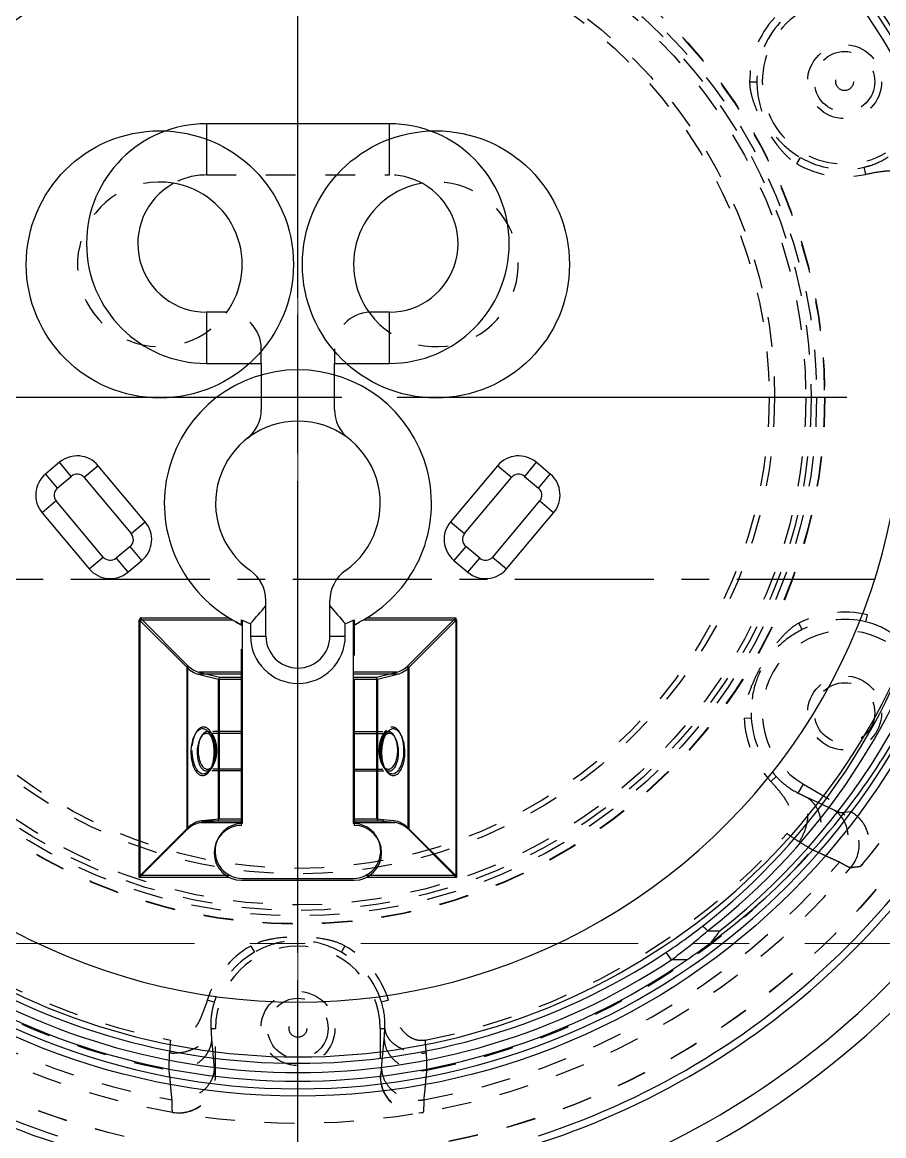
# Model space of a CAD drawing. Header units: millimetres. Extents: x 97 to 1722, y -6063 to 1553.
# Drawn here: x 766.5 to 813.9, y -425.8 to -364.6 of the extents above; entities that cross this region are included whole.
import ezdxf

# ---------------------------------------------------------------- set-up
doc = ezdxf.new("R2010")
doc.units = ezdxf.units.MM
doc.header["$LTSCALE"] = 16.335
doc.linetypes.add('CENTER', pattern=[0.6, 0.375, -0.075, 0.075, -0.075])
doc.linetypes.add('HIDDEN', pattern=[0.2, 0.1, -0.1])
doc.layers.get('0').update_dxf_attribs({"linetype": 'CONTINUOUS'})
doc.layers.add('DEFAULT_2', color=8, linetype='HIDDEN')
doc.layers.add('moldbase', color=7, linetype='CONTINUOUS', lineweight=20)

msp = doc.modelspace()

# ---------------------------------------------------------------- linework, layer by layer
at = {"color": 1, "linetype": 'CENTER', "ltscale": 1.243955}
for p, q in [((781.683, -510.219), (781.683, -280.219)), ((671.683, -395.219), (891.683, -395.219))]:
    msp.add_line(p, q, dxfattribs=at)
at = {"color": 1, "linetype": 'CENTER', "ltscale": 2.843797}
for p, q in [((781.683, -435.513), (781.683, -334.925)), ((731.389, -385.219), (831.977, -385.219))]:
    msp.add_line(p, q, dxfattribs=at)
at = {"color": 7, "linetype": 'Continuous'}
for p, q in [((776.658, -370.194), (776.658, -373.008)), ((786.708, -370.194), (776.658, -370.194)), ((786.708, -373.008), (786.708, -370.194)), ((777.663, -380.546), (776.658, -380.546)), ((776.658, -380.546), (776.658, -383.36)), ((786.708, -380.546), (785.703, -380.546)), ((786.708, -383.36), (786.708, -380.546)), ((776.658, -383.36), (779.673, -383.36)), ((779.673, -383.36), (779.673, -385.899)), ((783.693, -385.899), (783.693, -383.36)), ((783.693, -383.36), (786.708, -383.36)), ((768.592, -388.792), (767.822, -389.438)), ((769.238, -389.562), (768.592, -388.792)), ((770.716, -388.978), (769.946, -389.624)), ((773.3, -392.058), (770.716, -388.978)), ((792.65, -388.978), (790.066, -392.058)), ((793.42, -389.624), (792.65, -388.978)), ((794.774, -388.792), (794.128, -389.562)), ((795.544, -389.438), (794.774, -388.792)), ((767.822, -389.438), (768.468, -390.208)), ((768.468, -390.208), (769.238, -389.562)), ((794.128, -389.562), (794.898, -390.208)), ((794.898, -390.208), (795.544, -389.438)), ((769.946, -389.624), (772.53, -392.704)), ((790.836, -392.704), (793.42, -389.624)), ((768.406, -390.916), (767.636, -391.562)), ((770.99, -393.996), (768.406, -390.916)), ((794.96, -390.916), (792.376, -393.996)), ((795.729, -391.562), (794.96, -390.916)), ((767.636, -391.562), (770.22, -394.642)), ((793.145, -394.642), (795.729, -391.562)), ((772.53, -392.704), (773.3, -392.058)), ((790.066, -392.058), (790.836, -392.704)), ((772.468, -393.412), (771.698, -394.058)), ((773.114, -394.181), (772.468, -393.412)), ((790.898, -393.412), (790.252, -394.181)), ((791.668, -394.058), (790.898, -393.412)), ((770.22, -394.642), (770.99, -393.996)), ((771.698, -394.058), (772.344, -394.827)), ((772.344, -394.827), (773.114, -394.181)), ((790.252, -394.181), (791.022, -394.827)), ((791.022, -394.827), (791.668, -394.058)), ((792.376, -393.996), (793.145, -394.642)), ((779.924, -398.334), (779.924, -396.384)), ((783.442, -398.334), (783.442, -396.384)), ((772.966, -397.44), (778.081, -397.44)), ((772.966, -411.597), (772.966, -397.44)), ((775.577, -400.051), (772.966, -397.44)), ((773.017, -397.339), (777.908, -397.339)), ((773.017, -411.497), (773.017, -397.339)), ((775.628, -399.95), (773.017, -397.339)), ((778.592, -397.765), (778.592, -397.437)), ((778.643, -408.636), (778.643, -397.461)), ((784.723, -397.461), (784.723, -408.636)), ((784.773, -397.437), (784.773, -397.765)), ((785.285, -397.44), (790.399, -397.44)), ((785.457, -397.339), (790.349, -397.339)), ((790.349, -397.339), (787.738, -399.95)), ((790.399, -397.44), (787.788, -400.051)), ((790.349, -397.339), (790.349, -411.497)), ((790.399, -397.44), (790.399, -411.597)), ((779.081, -397.651), (779.081, -398.334)), ((784.285, -398.334), (784.285, -397.651)), ((779.081, -398.334), (779.924, -398.334)), ((783.442, -398.334), (784.285, -398.334)), ((775.628, -399.95), (775.628, -408.886)), ((787.738, -408.886), (787.738, -399.95)), ((775.577, -400.051), (775.577, -408.986)), ((776.206, -400.425), (777.318, -400.696)), ((778.592, -400.425), (776.206, -400.425)), ((776.256, -400.325), (777.368, -400.596)), ((778.643, -400.325), (776.256, -400.325)), ((777.368, -400.596), (778.643, -400.596)), ((777.368, -408.399), (777.368, -400.596)), ((787.11, -400.325), (784.723, -400.325)), ((784.723, -400.596), (785.997, -400.596)), ((787.16, -400.425), (784.773, -400.425)), ((785.997, -400.596), (787.11, -400.325)), ((785.997, -400.596), (785.997, -408.399)), ((786.047, -400.696), (787.16, -400.425)), ((787.788, -408.986), (787.788, -400.051)), ((777.318, -400.696), (778.592, -400.696)), ((777.318, -408.499), (777.318, -400.696)), ((778.592, -408.736), (778.592, -400.696)), ((784.773, -400.696), (786.047, -400.696)), ((784.773, -400.696), (784.773, -408.736)), ((786.047, -400.696), (786.047, -408.499)), ((777.318, -408.499), (776.357, -408.586)), ((777.368, -408.399), (776.407, -408.486)), ((776.407, -408.486), (778.643, -408.486)), ((778.592, -408.499), (777.318, -408.499)), ((778.643, -408.399), (777.368, -408.399)), ((785.997, -408.399), (784.723, -408.399)), ((784.723, -408.486), (784.773, -408.486)), ((786.047, -408.499), (784.773, -408.499)), ((786.959, -408.486), (785.997, -408.399)), ((787.009, -408.586), (786.047, -408.499)), ((775.577, -408.986), (772.966, -411.597)), ((775.628, -408.886), (773.017, -411.497)), ((776.357, -408.586), (778.592, -408.586)), ((784.773, -408.586), (787.009, -408.586)), ((790.349, -411.497), (787.738, -408.886)), ((790.399, -411.597), (787.788, -408.986)), ((777.929, -411.597), (772.966, -411.597)), ((777.979, -411.497), (773.017, -411.497)), ((790.349, -411.497), (785.386, -411.497)), ((790.399, -411.597), (785.437, -411.597)), ((778.592, -411.751), (784.773, -411.751)), ((778.643, -411.651), (784.723, -411.651)), ((804.183, -414.528), (804.853, -414.528)), ((802.193, -416.12), (801.916, -415.702)), ((803.048, -416.12), (802.193, -416.12))]:
    msp.add_line(p, q, dxfattribs=at)
at = {"color": 1, "linetype": 'CENTER', "ltscale": 2.829997}
msp.add_line((711.283, -385.219), (852.083, -385.219), dxfattribs=at)
at = {"color": 7, "linetype": 'Continuous'}
for centre, radius in [((781.683, -385.219), 38.393), ((774.102, -377.918), 7.336), ((789.264, -377.918), 7.336)]:
    msp.add_circle(centre, radius, dxfattribs=at)
for centre, radius, start, end in [((781.683, -385.219), 45.722, 15.70229, 70.23594), ((781.683, -385.219), 43.058, 105.20988, 161.96434), ((781.683, -385.219), 42.66, 103.91775, 161.96434), ((781.683, -385.219), 43.058, 18.03566, 71.96434), ((781.683, -385.219), 42.66, 18.03566, 71.96434), ((781.683, -385.219), 38.141, 0.24855, 179.7514), ((781.683, -385.219), 37.663, 0.24862, 179.75138), ((776.658, -376.777), 6.583, 90, 270), ((786.708, -376.777), 6.583, 270, 90), ((776.658, -376.777), 3.769, 119.10174, 270), ((774.102, -377.918), 4.522, 323.54982, 80.69732), ((789.264, -377.918), 4.522, 99.30268, 216.45018), ((786.708, -376.777), 3.769, 270, 60.89826), ((777.663, -382.556), 2.01, 87.98496, 90), ((785.703, -382.556), 2.01, 90, 92.01502), ((781.683, -391.048), 7.336, 299.40247, 240.59753), ((781.683, -385.219), 33.224, 179.71816, 0.28184), ((777.663, -385.899), 2.01, 307.97987, 359.99827), ((785.703, -385.899), 2.01, 180, 232.02013), ((781.683, -391.048), 4.522, 305.23442, 234.76558), ((781.683, -385.219), 37.989, 185.17115, 354.82885), ((769.561, -389.947), 1.508, 40, 130), ((793.805, -389.947), 1.508, 50, 140), ((781.683, -385.06), 37.486, 308.17779, 354.82886), ((768.791, -390.593), 1.508, 130, 220), ((769.561, -389.947), 0.502, 40, 130), ((793.805, -389.947), 0.502, 50, 140), ((794.575, -390.593), 1.508, 320, 50), ((768.791, -390.593), 0.502, 130, 220), ((794.575, -390.593), 0.502, 320, 50), ((772.145, -393.027), 1.508, 310, 40), ((791.221, -393.027), 1.508, 140, 230), ((772.145, -393.027), 0.502, 310, 40), ((791.221, -393.027), 0.502, 140, 230), ((771.375, -393.673), 0.502, 220, 310), ((791.991, -393.673), 0.502, 230, 320), ((771.375, -393.673), 1.508, 220, 310), ((777.914, -396.384), 2.01, 359.99994, 54.76558), ((785.452, -396.384), 2.01, 125.23442, 180), ((791.991, -393.673), 1.508, 230, 320), ((781.683, -385.219), 36.235, 195.89308, 344.10692), ((781.677, -385.861), 36.07, 307.99054, 345.09044), ((781.676, -385.701), 36.573, 307.98258, 345.07665), ((727.925, -352.402), 68.296, 318.50602, 319.58539), ((837.576, -350.548), 71.124, 220.43605, 221.47249), ((792.139, -373.643), 27.641, 239.0127, 240.16758), ((788.802, -378.429), 21.825, 240.57928, 241.90623), ((781.683, -391.048), 7.097, 244.18605, 248.49131), ((781.683, -391.048), 7.097, 291.50869, 295.81399), ((774.588, -378.474), 21.774, 298.09195, 299.42192), ((771.499, -374.104), 27.106, 299.63435, 300.99558), ((781.683, -385.219), 45.727, 195.70752, 254.29248), ((790.09, -377.201), 23.535, 240.18699, 240.75667), ((786.838, -382.098), 17.663, 241.92237, 242.17324), ((789.473, -378.3), 22.275, 240.76069, 240.90905), ((773.833, -378.193), 22.397, 299.09111, 299.26025), ((776.447, -381.945), 17.837, 297.82649, 298.07485), ((773.435, -377.482), 23.212, 299.26133, 299.60376), ((781.683, -385.219), 45.727, 285.70752, 344.29248), ((781.683, -385.219), 43.058, 198.03566, 251.96434), ((781.683, -385.219), 42.66, 198.03566, 251.96433), ((781.683, -398.334), 2.602, 180, 0), ((781.683, -398.334), 1.759, 180, 0), ((781.683, -385.219), 42.66, 288.03566, 341.96434), ((781.683, -385.219), 43.058, 288.03566, 341.96434), ((776.238, -404.065), 0.701, 40.65681, 44.11819), ((776.665, -403.947), 0.26, 82.97443, 89.98798), ((787.655, -404.406), 1.331, 152.52193, 157.01863), ((774.556, -404.716), 2.532, 0.00252, 2.18215), ((788.809, -404.716), 2.532, 177.81819, 179.99748), ((775.503, -404.938), 1.557, 337.00529, 340.72586), ((776.716, -405.385), 0.26, 262.97443, 269.98798), ((775.71, -405.026), 1.331, 332.52193, 337.01863), ((787.087, -405.258), 0.714, 220.67434, 222.91478), ((787.059, -405.283), 0.676, 222.92412, 224.1456), ((787.127, -405.367), 0.701, 220.65681, 224.11819), ((778.592, -410.244), 1.508, 90, 270), ((778.643, -410.143), 1.508, 90, 91.78788), ((784.723, -410.143), 1.508, 88.1394, 90), ((784.773, -410.244), 1.508, 270.00033, 90), ((778.643, -410.143), 1.508, 153.59716, 270), ((784.723, -410.143), 1.508, 270, 26.33993), ((784.726, -389.761), 31.12, 303.53031, 307.98563), ((782.98, -390.063), 32.375, 306.40409, 310.91594), ((778.294, -380.321), 43.524, 304.66345, 306.78053), ((781.683, -385.219), 36.587, 236.42601, 303.57397), ((781.683, -385.219), 37.568, 235.33913, 304.66087), ((781.683, -385.219), 37.088, 236.42601, 303.57399)]:
    msp.add_arc(centre, radius, start, end, dxfattribs=at)
at = {"color": 4, "linetype": 'Continuous'}
msp.add_arc((781.683, -385.219), 46.927, 291.64727, 325.50182, dxfattribs=at)
at = {"color": 7, "linetype": 'Continuous'}
for centre, start_param, end_param in [((776.498, -397.339), 2.617994, 3.001966), ((786.868, -397.339), -3.001966, -2.617994), ((776.448, -397.44), 2.617994, 3.001966), ((786.918, -397.44), -3.001966, -2.617994), ((776.498, -411.497), 0.05236, 0.523599), ((786.868, -411.497), -0.523599, -0.05236), ((776.448, -411.597), 0.05236, 0.523599), ((786.918, -411.597), -0.523599, -0.05236)]:
    msp.add_ellipse(centre, major_axis=(0, 3.015), ratio=0.57735, start_param=start_param, end_param=end_param, dxfattribs=at)
for points, knots in [([(804.354, -415.181), (806.194, -413.82), (809.617, -410.773), (813.136, -406.276), (815.421, -402.383), (816.623, -399.847), (817.445, -397.77), (817.991, -396.195), (818.387, -394.868), (818.668, -393.807), (818.796, -393.277), (818.858, -393.014)], [0, 0, 0, 0, 0.254021, 0.505428, 0.6303, 0.75454, 0.816424, 0.878109, 0.939509, 0.970011, 1, 1, 1, 1]), ([(776.561, -403.455), (776.517, -403.439), (776.42, -403.425), (776.273, -403.472), (776.141, -403.58), (775.977, -403.806), (775.842, -404.194), (775.807, -404.534), (775.807, -404.716)], [0, 0, 0, 0, 0.084731, 0.171615, 0.270758, 0.387351, 0.671342, 1, 1, 1, 1]), ([(776.741, -403.577), (776.728, -403.563), (776.675, -403.513), (776.611, -403.473), (776.561, -403.455)], [0, 0, 0, 0, 0.270824, 1, 1, 1, 1]), ([(776.891, -403.791), (776.885, -403.78), (776.863, -403.739), (776.838, -403.698), (776.818, -403.67)], [0, 0, 0, 0, 0.259217, 1, 1, 1, 1]), ([(786.548, -403.67), (786.541, -403.679), (786.515, -403.719), (786.491, -403.76), (786.474, -403.792)], [0, 0, 0, 0, 0.240801, 1, 1, 1, 1]), ([(787.559, -404.716), (787.559, -404.605), (787.545, -404.389), (787.483, -404.084), (787.385, -403.819), (787.256, -403.611), (787.1, -403.471), (786.918, -403.418), (786.736, -403.471), (786.642, -403.555), (786.598, -403.606)], [0, 0, 0, 0, 0.17306, 0.337627, 0.485662, 0.612324, 0.716896, 0.806244, 0.895543, 1, 1, 1, 1]), ([(776.576, -403.702), (776.511, -403.725), (776.382, -403.831), (776.253, -404.067), (776.169, -404.372), (776.15, -404.598), (776.15, -404.716)], [0, 0, 0, 0, 0.180514, 0.412932, 0.692917, 1, 1, 1, 1]), ([(776.89, -403.789), (776.879, -403.779), (776.839, -403.743), (776.792, -403.715), (776.755, -403.702)], [0, 0, 0, 0, 0.268988, 1, 1, 1, 1]), ([(776.937, -403.889), (776.933, -403.88), (776.919, -403.847), (776.903, -403.815), (776.891, -403.791)], [0, 0, 0, 0, 0.25566, 1, 1, 1, 1]), ([(777.087, -404.62), (777.082, -404.489), (777.053, -404.24), (776.983, -403.998), (776.937, -403.889)], [0, 0, 0, 0, 0.523376, 1, 1, 1, 1]), ([(786.43, -403.886), (786.383, -403.996), (786.312, -404.239), (786.284, -404.489), (786.279, -404.62)], [0, 0, 0, 0, 0.476448, 1, 1, 1, 1]), ([(786.7, -403.686), (786.661, -403.686), (786.576, -403.707), (786.507, -403.758), (786.475, -403.789)], [0, 0, 0, 0, 0.4689, 1, 1, 1, 1]), ([(787.215, -404.716), (787.215, -404.584), (787.192, -404.334), (787.102, -404.045), (786.994, -403.862), (786.905, -403.764), (786.807, -403.701), (786.734, -403.686), (786.7, -403.686)], [0, 0, 0, 0, 0.318416, 0.601534, 0.72211, 0.826864, 0.917699, 1, 1, 1, 1]), ([(775.807, -404.716), (775.807, -404.827), (775.821, -405.043), (775.882, -405.349), (775.981, -405.613), (776.11, -405.821), (776.265, -405.961), (776.447, -406.014), (776.629, -405.962), (776.724, -405.877), (776.768, -405.826)], [0, 0, 0, 0, 0.17306, 0.337627, 0.485662, 0.612324, 0.716896, 0.806244, 0.895543, 1, 1, 1, 1]), ([(775.857, -404.616), (775.857, -404.797), (775.892, -405.136), (776.026, -405.522), (776.188, -405.749), (776.319, -405.857), (776.465, -405.906), (776.562, -405.894), (776.607, -405.878)], [0, 0, 0, 0, 0.328257, 0.61228, 0.729092, 0.828503, 0.915511, 1, 1, 1, 1]), ([(776.15, -404.716), (776.15, -404.848), (776.174, -405.098), (776.263, -405.388), (776.371, -405.57), (776.46, -405.668), (776.559, -405.731), (776.631, -405.746), (776.665, -405.746)], [0, 0, 0, 0, 0.318416, 0.601534, 0.72211, 0.826864, 0.917699, 1, 1, 1, 1]), ([(776.201, -404.616), (776.201, -404.743), (776.222, -404.984), (776.306, -405.266), (776.406, -405.447), (776.489, -405.548), (776.582, -405.617), (776.651, -405.64), (776.684, -405.644)], [0, 0, 0, 0, 0.314305, 0.596352, 0.717918, 0.824499, 0.917178, 1, 1, 1, 1]), ([(776.972, -405.452), (776.992, -405.397), (777.062, -405.157), (777.088, -404.907), (777.088, -404.716)], [0, 0, 0, 0, 0.235075, 1, 1, 1, 1]), ([(786.277, -404.716), (786.277, -404.864), (786.301, -405.146), (786.376, -405.42), (786.429, -405.543)], [0, 0, 0, 0, 0.523346, 1, 1, 1, 1]), ([(786.624, -405.855), (786.668, -405.9), (786.764, -405.976), (786.943, -406.012), (787.118, -405.949), (787.268, -405.806), (787.392, -405.598), (787.486, -405.336), (787.545, -405.036), (787.559, -404.824), (787.559, -404.716)], [0, 0, 0, 0, 0.100971, 0.189, 0.279325, 0.385706, 0.513849, 0.662639, 0.827288, 1, 1, 1, 1]), ([(786.739, -405.63), (786.805, -405.607), (786.934, -405.501), (787.062, -405.265), (787.146, -404.959), (787.165, -404.734), (787.165, -404.616)], [0, 0, 0, 0, 0.180514, 0.412932, 0.692917, 1, 1, 1, 1]), ([(786.754, -405.877), (786.798, -405.893), (786.896, -405.907), (787.043, -405.859), (787.175, -405.752), (787.338, -405.526), (787.473, -405.138), (787.508, -404.798), (787.508, -404.616)], [0, 0, 0, 0, 0.084731, 0.171615, 0.270758, 0.387351, 0.671342, 1, 1, 1, 1]), ([(786.79, -405.731), (786.855, -405.708), (786.984, -405.602), (787.112, -405.365), (787.196, -405.06), (787.215, -404.834), (787.215, -404.716)], [0, 0, 0, 0, 0.180514, 0.412932, 0.692917, 1, 1, 1, 1]), ([(776.607, -405.878), (776.625, -405.872), (776.705, -405.837), (776.772, -405.779), (776.816, -405.729)], [0, 0, 0, 0, 0.229481, 1, 1, 1, 1]), ([(776.716, -405.646), (776.755, -405.646), (776.841, -405.625), (776.91, -405.572), (776.942, -405.541)], [0, 0, 0, 0, 0.468481, 1, 1, 1, 1]), ([(776.816, -405.729), (776.82, -405.723), (776.838, -405.702), (776.856, -405.679), (776.868, -405.662)], [0, 0, 0, 0, 0.243405, 1, 1, 1, 1]), ([(776.818, -405.762), (776.824, -405.753), (776.851, -405.714), (776.875, -405.673), (776.891, -405.641)], [0, 0, 0, 0, 0.240801, 1, 1, 1, 1]), ([(786.423, -405.54), (786.433, -405.55), (786.474, -405.587), (786.523, -405.617), (786.561, -405.63)], [0, 0, 0, 0, 0.26954, 1, 1, 1, 1]), ([(786.429, -405.543), (786.432, -405.552), (786.447, -405.585), (786.462, -405.618), (786.475, -405.641)], [0, 0, 0, 0, 0.25566, 1, 1, 1, 1]), ([(786.475, -405.641), (786.48, -405.652), (786.503, -405.694), (786.528, -405.734), (786.548, -405.762)], [0, 0, 0, 0, 0.259217, 1, 1, 1, 1]), ([(786.574, -405.755), (786.588, -405.769), (786.641, -405.819), (786.704, -405.859), (786.754, -405.877)], [0, 0, 0, 0, 0.270824, 1, 1, 1, 1]), ([(804.183, -414.528), (804.152, -414.491), (804.091, -414.426), (804.003, -414.345), (803.937, -414.299), (803.892, -414.283), (803.879, -414.288)], [0, 0, 0, 0, 0.366772, 0.679301, 0.890443, 1, 1, 1, 1]), ([(804.853, -414.528), (804.813, -414.582), (804.648, -414.801), (804.482, -415.019), (804.354, -415.181)], [0, 0, 0, 0, 0.247694, 1, 1, 1, 1])]:
    msp.add_open_spline(points, degree=3, knots=knots, dxfattribs=at)
for points in [[(776.818, -403.67), (776.803, -403.649), (776.787, -403.628), (776.77, -403.608)], [(786.598, -403.606), (786.58, -403.626), (786.564, -403.648), (786.548, -403.67)], [(776.665, -403.686), (776.635, -403.686), (776.604, -403.692), (776.576, -403.702)], [(776.755, -403.702), (776.736, -403.695), (776.717, -403.69), (776.697, -403.688)], [(776.768, -405.826), (776.785, -405.806), (776.802, -405.784), (776.818, -405.762)], [(786.498, -405.662), (786.513, -405.683), (786.529, -405.704), (786.546, -405.723)], [(786.548, -405.762), (786.563, -405.784), (786.579, -405.804), (786.596, -405.824)], [(786.561, -405.63), (786.589, -405.64), (786.62, -405.646), (786.65, -405.646)], [(786.65, -405.646), (786.68, -405.646), (786.711, -405.64), (786.739, -405.63)]]:
    msp.add_open_spline(points, degree=3, dxfattribs=at)
at = {"layer": 'DEFAULT_2', "color": 8, "linetype": 'HIDDEN'}
for p, q in [((806.892, -367.906), (806.493, -367.908)), ((809.08, -372.388), (809.281, -372.043)), ((776.658, -373.008), (786.708, -373.008)), ((812.764, -372.584), (812.851, -372.974)), ((779.673, -383.36), (779.673, -382.556)), ((783.693, -382.556), (783.693, -383.36)), ((812.944, -397.162), (812.855, -397.551)), ((778.592, -400.696), (778.592, -397.765)), ((784.773, -397.765), (784.773, -400.696)), ((809.377, -397.982), (809.196, -397.627)), ((806.185, -402.843), (806.583, -402.822)), ((778.643, -403.586), (776.716, -403.586)), ((776.963, -403.875), (776.818, -403.67)), ((777.013, -403.775), (776.868, -403.569)), ((784.723, -403.586), (786.65, -403.586)), ((786.353, -403.775), (786.498, -403.569)), ((786.403, -403.875), (786.548, -403.67)), ((778.592, -403.686), (776.665, -403.686)), ((784.773, -403.686), (786.7, -403.686)), ((777.013, -405.457), (776.868, -405.662)), ((786.353, -405.457), (786.498, -405.662)), ((778.592, -405.746), (776.665, -405.746)), ((778.643, -405.646), (776.716, -405.646)), ((776.963, -405.557), (776.818, -405.762)), ((784.723, -405.646), (786.65, -405.646)), ((784.773, -405.746), (786.7, -405.746)), ((786.403, -405.557), (786.548, -405.762)), ((807.949, -406.049), (807.656, -406.321)), ((809.166, -406.962), (809.449, -406.472)), ((809.449, -406.472), (812.048, -407.972)), ((809.629, -407.191), (811.114, -407.883)), ((784.773, -408.486), (786.959, -408.486)), ((811.511, -408.032), (812.049, -407.973)), ((779.096, -415.361), (779.294, -415.708)), ((784.071, -415.708), (784.269, -415.361)), ((777.085, -418.453), (776.704, -418.334)), ((786.662, -418.334), (786.281, -418.453)), ((776.907, -419.892), (777.16, -419.892)), ((777.16, -422.52), (777.16, -419.892)), ((786.205, -419.892), (786.458, -419.892)), ((786.205, -419.892), (786.205, -422.52)), ((776.944, -420.469), (777.087, -422.098)), ((786.279, -422.098), (786.422, -420.469)), ((777.156, -422.515), (777.16, -422.52)), ((786.205, -422.52), (786.209, -422.515)), ((774.803, -424.491), (774.808, -424.498)), ((788.558, -424.498), (788.562, -424.491))]:
    msp.add_line(p, q, dxfattribs=at)
for centre, radius in [((781.683, -385.219), 41.708), ((781.683, -385.219), 41.698), ((781.683, -385.219), 28.944), ((781.683, -385.219), 28.919), ((781.683, -385.219), 28.492), ((781.683, -385.219), 28.19), ((781.683, -385.219), 27.889), ((781.683, -385.219), 26.18), ((781.683, -385.219), 25.879), ((811.71, -367.883), 2.035), ((811.71, -367.883), 1.658), ((811.71, -367.883), 0.487), ((811.71, -402.555), 2.035), ((811.71, -402.555), 1.658), ((781.683, -419.892), 2.035), ((781.683, -419.892), 1.658), ((781.683, -419.892), 0.487)]:
    msp.add_circle(centre, radius, dxfattribs=at)
for centre, radius, start, end in [((781.683, -385.219), 39.87, 100.42217, 199.57783), ((781.683, -385.219), 39.87, 340.42217, 79.57783), ((811.71, -367.883), 5.217, 137.36878, 180.27672), ((811.71, -367.883), 4.522, 120, 300), ((811.71, -367.883), 4.818, 137.36871, 180.27675), ((811.71, -367.883), 5.217, 239.72325, 282.63123), ((811.71, -367.883), 4.818, 239.72325, 282.63122), ((776.658, -376.777), 3.769, 90, 119.10174), ((786.708, -376.777), 3.769, 60.89826, 90), ((774.102, -377.918), 4.522, 80.69732, 323.54982), ((789.264, -377.918), 4.522, 216.45018, 99.30268), ((777.663, -382.556), 2.01, 0, 87.98496), ((785.703, -382.556), 2.01, 92.01502, 180), ((811.71, -402.555), 5.533, 77.11094, 117.02533), ((811.71, -402.555), 5.134, 77.11086, 117.02529), ((811.71, -402.555), 4.522, 60, 240), ((781.683, -385.219), 40.245, 320.16773, 339.83231), ((811.71, -402.555), 5.533, 182.97467, 222.88907), ((812.258, -402.526), 5.683, 180.29702, 182.98445), ((811.71, -402.555), 5.134, 182.9746, 222.88907), ((776.725, -403.882), 0.298, 109.43557, 112.58355), ((776.274, -403.977), 0.72, 40.67981, 42.37453), ((787.209, -404.072), 0.871, 142.5474, 144.77387), ((787.136, -404.015), 0.779, 138.8266, 142.57471), ((787.785, -404.383), 1.527, 156.98457, 159.75856), ((786.857, -404.182), 0.547, 134.18482, 139.17414), ((774.606, -404.616), 2.533, 357.61414, 359.9972), ((788.76, -404.616), 2.533, 180.00279, 182.38515), ((776.558, -405.149), 0.549, 314.45159, 319.1677), ((775.754, -404.923), 1.338, 332.81737, 337.01065), ((787.622, -404.918), 1.35, 202.76469, 206.98321), ((776.104, -405.122), 0.935, 324.76486, 326.20627), ((776.509, -405.251), 0.547, 314.18482, 319.17414), ((787.261, -405.123), 0.934, 213.79132, 215.23484), ((786.705, -405.464), 0.283, 250.558, 255.52185), ((810.496, -409.772), 2.015, 319.83612, 59.72888), ((778.643, -410.143), 1.508, 91.78788, 153.59716), ((784.723, -410.143), 1.508, 26.33993, 88.1394), ((781.683, -385.219), 36.005, 221.73139, 258.79195), ((781.683, -385.219), 36.005, 281.20805, 318.26862), ((816.768, -397.768), 14.066, 234.26559, 237.52833), ((781.683, -385.219), 37.631, 221.34799, 259.16612), ((781.683, -385.219), 37.631, 280.83388, 318.65201), ((781.683, -385.219), 39.206, 220.64209, 259.84926), ((781.683, -385.219), 39.206, 280.15074, 319.35791), ((781.683, -385.219), 39.87, 220.42217, 319.57783), ((781.683, -419.892), 5.217, 119.72325, 162.63123), ((781.683, -419.892), 4.818, 119.72325, 162.63122), ((781.683, -419.892), 4.522, 0, 180), ((781.683, -419.892), 4.818, 17.36871, 60.27675), ((781.683, -419.892), 5.217, 17.36878, 60.27673), ((788.207, -421.796), 13.581, 174.68235, 177.62444), ((774.518, -421.839), 14.222, 2.43927, 5.24867), ((788.543, -418.256), 2.983, 268.50448, 273.54907), ((775.142, -422.505), 2.015, 260.32231, 359.71526), ((775.155, -422.523), 2.005, 260.03679, 0.0717), ((788.211, -422.523), 2.005, 179.9283, 279.96322), ((788.224, -422.505), 2.015, 180.28471, 279.67334), ((788.483, -419.873), 2.322, 268.6689, 276.75778), ((788.34, -421.504), 2.322, 268.67226, 276.25609)]:
    msp.add_arc(centre, radius, start, end, dxfattribs=at)
for points, knots in [([(806.493, -367.908), (806.494, -368.129), (806.564, -368.571), (806.839, -369.414), (807.327, -370.413), (807.948, -371.336), (808.541, -371.995), (808.889, -372.277), (809.08, -372.388)], [0, 0, 0, 0, 0.124922, 0.24999, 0.5, 0.75001, 0.875079, 1, 1, 1, 1]), ([(806.892, -367.906), (806.895, -368.346), (807.004, -369.183), (807.478, -370.326), (808.231, -371.309), (808.901, -371.822), (809.281, -372.043)], [0, 0, 0, 0, 0.264154, 0.500012, 0.735876, 1, 1, 1, 1]), ([(812.764, -372.584), (812.889, -372.556), (813.357, -372.428), (813.802, -372.217), (814.098, -372.019)], [0, 0, 0, 0, 0.265116, 1, 1, 1, 1]), ([(812.851, -372.974), (813.117, -372.914), (813.652, -372.808), (814.337, -372.754), (814.879, -372.836), (815.264, -372.987), (815.587, -373.249), (815.725, -373.492), (815.769, -373.621)], [0, 0, 0, 0, 0.250397, 0.500461, 0.625582, 0.750565, 0.875345, 1, 1, 1, 1]), ([(815.873, -396.506), (815.831, -396.636), (815.694, -396.881), (815.37, -397.146), (814.984, -397.3), (814.439, -397.384), (813.749, -397.331), (813.212, -397.223), (812.944, -397.162)], [0, 0, 0, 0, 0.124652, 0.249432, 0.374419, 0.499546, 0.749604, 1, 1, 1, 1]), ([(814.254, -398.149), (814.158, -398.084), (813.723, -397.821), (813.238, -397.639), (812.855, -397.551)], [0, 0, 0, 0, 0.227211, 1, 1, 1, 1]), ([(809.196, -397.627), (808.966, -397.744), (808.555, -398.07), (808.036, -398.647), (807.568, -399.268), (807.151, -399.923), (806.792, -400.612), (806.488, -401.328), (806.248, -402.065), (806.171, -402.585), (806.185, -402.843)], [0, 0, 0, 0, 0.124774, 0.249826, 0.374914, 0.5, 0.625086, 0.750174, 0.875226, 1, 1, 1, 1]), ([(809.377, -397.982), (808.932, -398.209), (808.142, -398.752), (807.265, -399.808), (806.701, -401.085), (806.573, -402.029), (806.576, -402.555)], [0, 0, 0, 0, 0.265622, 0.502394, 0.720219, 1, 1, 1, 1]), ([(776.806, -403.492), (776.762, -403.444), (776.667, -403.363), (776.486, -403.318), (776.307, -403.376), (776.154, -403.518), (776.028, -403.726), (775.931, -403.989), (775.871, -404.292), (775.857, -404.506), (775.857, -404.616)], [0, 0, 0, 0, 0.102855, 0.191541, 0.28131, 0.386704, 0.514053, 0.662453, 0.827081, 1, 1, 1, 1]), ([(776.611, -403.607), (776.547, -403.634), (776.423, -403.743), (776.3, -403.978), (776.219, -404.279), (776.201, -404.5), (776.201, -404.616)], [0, 0, 0, 0, 0.182572, 0.416054, 0.695142, 1, 1, 1, 1]), ([(777.013, -403.775), (776.998, -403.754), (776.942, -403.682), (776.867, -403.623), (776.805, -403.601)], [0, 0, 0, 0, 0.282658, 1, 1, 1, 1]), ([(776.988, -403.791), (776.98, -403.77), (776.945, -403.694), (776.904, -403.62), (776.868, -403.569)], [0, 0, 0, 0, 0.265018, 1, 1, 1, 1]), ([(786.498, -403.569), (786.487, -403.585), (786.441, -403.654), (786.404, -403.728), (786.379, -403.786)], [0, 0, 0, 0, 0.235329, 1, 1, 1, 1]), ([(786.65, -403.586), (786.604, -403.586), (786.504, -403.615), (786.428, -403.683), (786.392, -403.724)], [0, 0, 0, 0, 0.460779, 1, 1, 1, 1]), ([(787.508, -404.616), (787.508, -404.505), (787.494, -404.289), (787.433, -403.984), (787.335, -403.72), (787.207, -403.512), (787.052, -403.372), (786.87, -403.318), (786.689, -403.369), (786.594, -403.453), (786.55, -403.503)], [0, 0, 0, 0, 0.173036, 0.337615, 0.48572, 0.612513, 0.717242, 0.806668, 0.895847, 1, 1, 1, 1]), ([(787.165, -404.616), (787.165, -404.494), (787.145, -404.262), (787.068, -403.99), (786.975, -403.81), (786.88, -403.682), (786.783, -403.611), (786.716, -403.594)], [0, 0, 0, 0, 0.310218, 0.59127, 0.713929, 0.822571, 1, 1, 1, 1]), ([(776.963, -403.875), (776.957, -403.867), (776.935, -403.837), (776.91, -403.808), (776.89, -403.789)], [0, 0, 0, 0, 0.261677, 1, 1, 1, 1]), ([(777.18, -404.716), (777.18, -404.557), (777.148, -404.264), (777.04, -403.984), (776.963, -403.875)], [0, 0, 0, 0, 0.543467, 1, 1, 1, 1]), ([(777.139, -404.616), (777.139, -404.469), (777.115, -404.188), (777.04, -403.914), (776.988, -403.791)], [0, 0, 0, 0, 0.523171, 1, 1, 1, 1]), ([(777.231, -404.616), (777.231, -404.457), (777.198, -404.164), (777.09, -403.884), (777.013, -403.775)], [0, 0, 0, 0, 0.543467, 1, 1, 1, 1]), ([(786.353, -403.775), (786.276, -403.884), (786.167, -404.164), (786.135, -404.457), (786.135, -404.616)], [0, 0, 0, 0, 0.456533, 1, 1, 1, 1]), ([(786.403, -403.875), (786.326, -403.984), (786.218, -404.264), (786.185, -404.557), (786.185, -404.716)], [0, 0, 0, 0, 0.456533, 1, 1, 1, 1]), ([(786.352, -403.854), (786.309, -403.971), (786.247, -404.223), (786.227, -404.482), (786.227, -404.616)], [0, 0, 0, 0, 0.480967, 1, 1, 1, 1]), ([(776.963, -405.557), (777.04, -405.448), (777.148, -405.168), (777.18, -404.875), (777.18, -404.716)], [0, 0, 0, 0, 0.456533, 1, 1, 1, 1]), ([(777.013, -405.457), (777.09, -405.348), (777.198, -405.068), (777.231, -404.775), (777.231, -404.616)], [0, 0, 0, 0, 0.456533, 1, 1, 1, 1]), ([(777.099, -405.058), (777.104, -405.031), (777.123, -404.919), (777.133, -404.806), (777.137, -404.721)], [0, 0, 0, 0, 0.245689, 1, 1, 1, 1]), ([(786.135, -404.616), (786.135, -404.775), (786.167, -405.068), (786.276, -405.348), (786.353, -405.457)], [0, 0, 0, 0, 0.543467, 1, 1, 1, 1]), ([(786.185, -404.716), (786.185, -404.875), (786.218, -405.168), (786.326, -405.448), (786.403, -405.557)], [0, 0, 0, 0, 0.543467, 1, 1, 1, 1]), ([(786.229, -404.721), (786.23, -404.749), (786.237, -404.862), (786.251, -404.973), (786.266, -405.056)], [0, 0, 0, 0, 0.253376, 1, 1, 1, 1]), ([(776.986, -405.446), (776.999, -405.416), (777.047, -405.291), (777.081, -405.159), (777.099, -405.058)], [0, 0, 0, 0, 0.236175, 1, 1, 1, 1]), ([(786.266, -405.056), (786.272, -405.09), (786.299, -405.221), (786.339, -405.35), (786.377, -405.44)], [0, 0, 0, 0, 0.262868, 1, 1, 1, 1]), ([(786.353, -405.457), (786.358, -405.464), (786.38, -405.494), (786.403, -405.521), (786.423, -405.54)], [0, 0, 0, 0, 0.261179, 1, 1, 1, 1]), ([(776.665, -405.746), (776.705, -405.746), (776.79, -405.726), (776.858, -405.674), (776.89, -405.643)], [0, 0, 0, 0, 0.4689, 1, 1, 1, 1]), ([(776.881, -405.642), (776.887, -405.634), (776.91, -405.599), (776.93, -405.563), (776.945, -405.534)], [0, 0, 0, 0, 0.242102, 1, 1, 1, 1]), ([(786.403, -405.557), (786.409, -405.565), (786.431, -405.596), (786.456, -405.624), (786.476, -405.643)], [0, 0, 0, 0, 0.261677, 1, 1, 1, 1]), ([(786.419, -405.531), (786.424, -405.54), (786.444, -405.579), (786.467, -405.616), (786.484, -405.642)], [0, 0, 0, 0, 0.258178, 1, 1, 1, 1]), ([(786.476, -405.643), (786.486, -405.653), (786.526, -405.689), (786.574, -405.718), (786.611, -405.731)], [0, 0, 0, 0, 0.268988, 1, 1, 1, 1]), ([(807.949, -406.049), (808.041, -406.149), (808.404, -406.505), (808.831, -406.798), (809.166, -406.962)], [0, 0, 0, 0, 0.266499, 1, 1, 1, 1]), ([(807.656, -406.321), (807.843, -406.522), (808.205, -406.934), (808.596, -407.504), (808.796, -408.018), (808.856, -408.43), (808.788, -408.842), (808.644, -409.084), (808.553, -409.186)], [0, 0, 0, 0, 0.2504, 0.500463, 0.625588, 0.750571, 0.87535, 1, 1, 1, 1]), ([(809.166, -406.962), (809.209, -406.984), (809.362, -407.062), (809.517, -407.138), (809.629, -407.191)], [0, 0, 0, 0, 0.280876, 1, 1, 1, 1]), ([(809.216, -409.635), (809.365, -409.415), (809.548, -409.044), (809.678, -408.515), (809.711, -408.109), (809.668, -407.73), (809.558, -407.4), (809.388, -407.14), (809.242, -407.012), (809.166, -406.962)], [0, 0, 0, 0, 0.271756, 0.415443, 0.555479, 0.685909, 0.80363, 0.907462, 1, 1, 1, 1]), ([(809.629, -407.191), (809.735, -407.256), (809.931, -407.416), (810.244, -407.829), (810.448, -408.491), (810.364, -409.333), (810.105, -409.852), (809.933, -410.079)], [0, 0, 0, 0, 0.114736, 0.232089, 0.476619, 0.735619, 1, 1, 1, 1]), ([(811.114, -407.883), (811.164, -407.906), (811.251, -407.946), (811.367, -407.994), (811.45, -408.022), (811.495, -408.034), (811.511, -408.032)], [0, 0, 0, 0, 0.382131, 0.678176, 0.884349, 1, 1, 1, 1]), ([(811.115, -407.883), (811.22, -407.948), (811.416, -408.107), (811.728, -408.517), (811.934, -409.174), (811.855, -410.011), (811.602, -410.528), (811.432, -410.756)], [0, 0, 0, 0, 0.114829, 0.232235, 0.476733, 0.735601, 1, 1, 1, 1]), ([(812.048, -407.972), (812.298, -408.117), (812.743, -408.521), (813.086, -409.348), (813.05, -410.242), (812.773, -410.775), (812.588, -410.998)], [0, 0, 0, 0, 0.250029, 0.500003, 0.749975, 1, 1, 1, 1]), ([(809.933, -410.079), (809.88, -410.048), (809.64, -409.902), (809.401, -409.753), (809.216, -409.635)], [0, 0, 0, 0, 0.217159, 1, 1, 1, 1]), ([(811.432, -410.756), (811.307, -410.699), (811.087, -410.604), (810.775, -410.462), (810.404, -410.284), (810.12, -410.164), (809.933, -410.079)], [0, 0, 0, 0, 0.25039, 0.437715, 0.6246, 1, 1, 1, 1]), ([(812.036, -411.072), (812.026, -411.07), (812.002, -411.063), (811.936, -411.036), (811.821, -410.977), (811.643, -410.879), (811.508, -410.801), (811.432, -410.756)], [0, 0, 0, 0, 0.042722, 0.109085, 0.313464, 0.61178, 1, 1, 1, 1]), ([(812.588, -410.997), (812.541, -411.003), (812.461, -411.017), (812.346, -411.031), (812.208, -411.043), (812.105, -411.062), (812.035, -411.072)], [0, 0, 0, 0, 0.254113, 0.439621, 0.620993, 1, 1, 1, 1]), ([(784.269, -415.361), (784.077, -415.251), (783.659, -415.091), (782.792, -414.907), (781.683, -414.831), (780.573, -414.907), (779.706, -415.091), (779.288, -415.251), (779.096, -415.361)], [0, 0, 0, 0, 0.124921, 0.24999, 0.5, 0.75001, 0.875078, 1, 1, 1, 1]), ([(784.071, -415.708), (783.69, -415.49), (782.91, -415.166), (781.683, -415.005), (780.455, -415.166), (779.676, -415.49), (779.294, -415.708)], [0, 0, 0, 0, 0.264154, 0.500012, 0.735876, 1, 1, 1, 1]), ([(776.704, -418.334), (776.622, -418.595), (776.447, -419.111), (776.151, -419.731), (775.809, -420.16), (775.485, -420.417), (775.097, -420.566), (774.818, -420.564), (774.684, -420.538)], [0, 0, 0, 0, 0.250397, 0.500461, 0.625582, 0.750565, 0.875345, 1, 1, 1, 1]), ([(788.681, -420.538), (788.548, -420.564), (788.268, -420.566), (787.88, -420.417), (787.557, -420.16), (787.215, -419.731), (786.919, -419.111), (786.743, -418.595), (786.662, -418.334)], [0, 0, 0, 0, 0.124657, 0.249439, 0.374425, 0.499549, 0.749607, 1, 1, 1, 1]), ([(777.085, -418.453), (777.046, -418.576), (776.923, -419.045), (776.883, -419.536), (776.907, -419.892)], [0, 0, 0, 0, 0.265116, 1, 1, 1, 1]), ([(786.458, -419.892), (786.466, -419.781), (786.474, -419.296), (786.392, -418.81), (786.281, -418.453)], [0, 0, 0, 0, 0.229747, 1, 1, 1, 1]), ([(774.638, -421.233), (774.901, -421.25), (775.31, -421.222), (775.828, -421.072), (776.193, -420.903), (776.496, -420.683), (776.724, -420.432), (776.864, -420.164), (776.902, -419.979), (776.907, -419.892)], [0, 0, 0, 0, 0.274571, 0.419136, 0.55952, 0.689667, 0.806502, 0.908996, 1, 1, 1, 1]), ([(776.907, -419.892), (776.91, -419.946), (776.92, -420.139), (776.932, -420.331), (776.944, -420.469)], [0, 0, 0, 0, 0.283114, 1, 1, 1, 1]), ([(786.422, -420.469), (786.425, -420.428), (786.44, -420.235), (786.451, -420.043), (786.458, -419.892)], [0, 0, 0, 0, 0.215515, 1, 1, 1, 1]), ([(786.458, -419.892), (786.463, -419.971), (786.495, -420.138), (786.612, -420.383), (786.802, -420.618), (787.06, -420.83), (787.374, -421.003), (787.84, -421.176), (788.217, -421.232), (788.466, -421.238)], [0, 0, 0, 0, 0.090988, 0.192332, 0.306593, 0.433547, 0.571405, 0.715568, 1, 1, 1, 1]), ([(776.944, -420.469), (776.94, -420.592), (776.901, -420.841), (776.701, -421.317), (776.234, -421.825), (775.467, -422.175), (774.892, -422.213), (774.61, -422.179)], [0, 0, 0, 0, 0.114802, 0.232193, 0.476697, 0.735602, 1, 1, 1, 1]), ([(786.422, -420.469), (786.429, -420.693), (786.551, -421.154), (787.01, -421.716), (787.665, -422.093), (788.172, -422.189), (788.429, -422.195)], [0, 0, 0, 0, 0.231884, 0.475978, 0.733989, 1, 1, 1, 1]), ([(774.61, -422.179), (774.611, -422.111), (774.616, -421.796), (774.627, -421.481), (774.638, -421.233)], [0, 0, 0, 0, 0.214656, 1, 1, 1, 1]), ([(788.728, -421.233), (788.732, -421.323), (788.744, -421.638), (788.753, -421.953), (788.756, -422.179)], [0, 0, 0, 0, 0.283915, 1, 1, 1, 1]), ([(774.773, -423.812), (774.76, -423.676), (774.731, -423.438), (774.699, -423.098), (774.667, -422.689), (774.63, -422.383), (774.61, -422.179)], [0, 0, 0, 0, 0.250367, 0.437703, 0.624623, 1, 1, 1, 1]), ([(777.087, -422.098), (777.083, -422.221), (777.044, -422.469), (776.847, -422.943), (776.385, -423.448), (775.625, -423.801), (775.054, -423.843), (774.773, -423.812)], [0, 0, 0, 0, 0.11489, 0.232331, 0.476809, 0.735588, 1, 1, 1, 1]), ([(777.087, -422.098), (777.092, -422.152), (777.101, -422.247), (777.117, -422.372), (777.134, -422.457), (777.147, -422.502), (777.156, -422.515)], [0, 0, 0, 0, 0.382522, 0.678575, 0.884582, 1, 1, 1, 1]), ([(786.209, -422.515), (786.219, -422.502), (786.231, -422.457), (786.248, -422.372), (786.264, -422.247), (786.274, -422.152), (786.279, -422.098)], [0, 0, 0, 0, 0.115414, 0.321389, 0.617472, 1, 1, 1, 1]), ([(786.279, -422.098), (786.285, -422.322), (786.408, -422.783), (786.866, -423.346), (787.521, -423.724), (788.029, -423.819), (788.286, -423.825)], [0, 0, 0, 0, 0.231982, 0.476107, 0.734075, 1, 1, 1, 1]), ([(788.756, -422.179), (788.742, -422.315), (788.714, -422.553), (788.682, -422.893), (788.65, -423.302), (788.613, -423.608), (788.592, -423.812)], [0, 0, 0, 0, 0.250437, 0.43771, 0.624643, 1, 1, 1, 1]), ([(774.803, -424.491), (774.799, -424.482), (774.794, -424.458), (774.784, -424.388), (774.777, -424.258), (774.772, -424.056), (774.772, -423.9), (774.773, -423.812)], [0, 0, 0, 0, 0.042646, 0.108975, 0.313325, 0.611658, 1, 1, 1, 1]), ([(788.593, -423.812), (788.593, -423.9), (788.594, -424.056), (788.589, -424.258), (788.582, -424.388), (788.572, -424.458), (788.566, -424.482), (788.563, -424.491)], [0, 0, 0, 0, 0.388333, 0.686674, 0.891011, 0.957333, 1, 1, 1, 1])]:
    msp.add_open_spline(points, degree=3, knots=knots, dxfattribs=at)
for points in [[(776.716, -403.586), (776.685, -403.586), (776.655, -403.591), (776.626, -403.601)], [(776.805, -403.601), (776.777, -403.591), (776.746, -403.586), (776.716, -403.586)], [(776.868, -403.569), (776.853, -403.548), (776.837, -403.528), (776.82, -403.508)], [(786.716, -403.594), (786.695, -403.588), (786.672, -403.586), (786.65, -403.586)], [(786.392, -403.724), (786.378, -403.74), (786.365, -403.757), (786.353, -403.775)], [(786.443, -403.824), (786.429, -403.84), (786.415, -403.857), (786.403, -403.875)], [(776.973, -405.508), (776.987, -405.491), (777.001, -405.474), (777.013, -405.457)], [(776.923, -405.608), (776.937, -405.592), (776.95, -405.575), (776.963, -405.557)], [(786.634, -405.738), (786.656, -405.743), (786.678, -405.746), (786.7, -405.746)], [(786.7, -405.746), (786.731, -405.746), (786.761, -405.741), (786.79, -405.731)]]:
    msp.add_open_spline(points, degree=3, dxfattribs=at)
at = {"layer": 'moldbase', "color": 1, "linetype": 'CENTER', "ltscale": 2.487909}
for p, q in [((781.683, -215.219), (781.683, -615.219)), ((946.683, -415.219), (616.683, -415.219))]:
    msp.add_line(p, q, dxfattribs=at)

doc.saveas('drawing.dxf')
